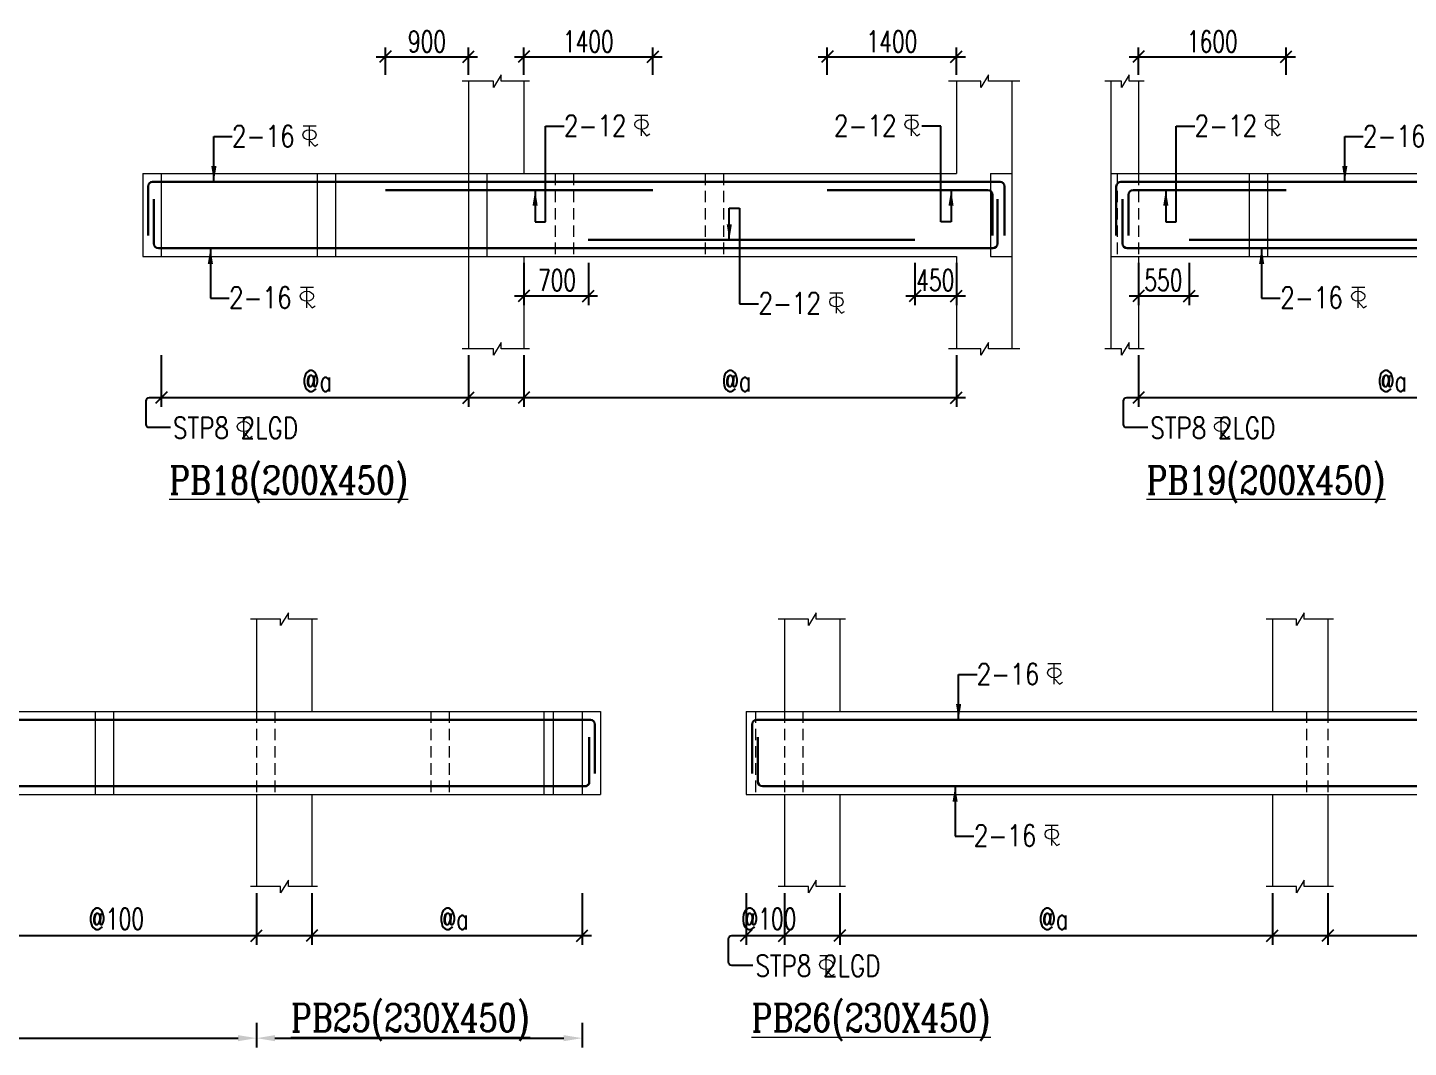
# Model space of a CAD drawing. Header units: millimetres. Extents: x 1277257 to 1543892, y 206696 to 309376.
# Drawn here: x 1515721 to 1530689, y 240651 to 251708 of the extents above; entities that cross this region are included whole.
import ezdxf

# ---------------------------------------------------------------- set-up
doc = ezdxf.new("R2010")
doc.units = ezdxf.units.MM
doc.header["$LTSCALE"] = 500
doc.header["$MEASUREMENT"] = 0
doc.header["$PDMODE"] = 34
doc.linetypes.add('HIDDEN', pattern=[0.375, 0.25, -0.125])
doc.layers.get('Defpoints').update_dxf_attribs({"lineweight": 0})
for name, color, linetype, lineweight in [('BEAM ELE', 2, 'Continuous', 15), ('DIM', 1, 'Continuous', 20), ('TAXT', 3, 'Continuous', 15), ('TEXT', 7, 'Continuous', 13), ('TEXT2', 3, 'Continuous', 15), ('TOWER AREA BEAM..', 3, 'Continuous', 20)]:
    doc.layers.add(name, color=color, linetype=linetype, lineweight=lineweight)
for name, color, linetype in [('D', 10, 'Continuous'), ('ST DIM.', 1, 'Continuous'), ('STEEL', 1, 'Continuous')]:
    doc.layers.add(name, color=color, linetype=linetype)
doc.styles.add('2MM', font='romans.shx', dxfattribs={"width": 0.7})
doc.styles.add('BHTESHT$0$HSCC2', font='romanc.shx')
doc.styles.add('haider', font='romans.shx')
doc.dimstyles.new('SHUIB MOD.', dxfattribs={"dimtxt": 230, "dimasz": 130, "dimexe": 100, "dimexo": 70, "dimgap": 50, "dimtad": 2, "dimdec": 0, "dimzin": 4, "dimdsep": 46, "dimtxsty": '2MM', "dimblk": 'OBLIQUE', "dimcen": 0.09, "dimdle": 100, "dimclrd": 1, "dimclre": 1, "dimclrt": 3, "dimadec": 0, "dimazin": 0, "dimtfac": 1, "dimtdec": 0, "dimtix": 1, "dimtmove": 2, "dimatfit": 3, "dimfxl": 100, "dimtolj": 1, "dimlwd": -1, "dimarcsym": 0})

# ---------------------------------------------------------------- blocks, each defined once
blk = doc.blocks.new('_Oblique')
at = {"color": 0, "linetype": 'ByBlock', "lineweight": -2}
blk.add_line((-0.5, -0.5), (0.5, 0.5), dxfattribs=at)
blk = doc.blocks.new('A$C76682FD6')
at = {"layer": 'TEXT', "color": 3, "ltscale": 0.2}
for p, q in [((143, 219, -1), (2, 219, -1)), ((72, 0, -1), (72, 219, -1)), ((72, 63, -1), (128, 0, -1)), ((128, 0, -1), (162, 21))]:
    blk.add_line(p, q, dxfattribs=at)
blk.add_ellipse((72, 124, -1), major_axis=(72.3, 0), ratio=0.753223, dxfattribs=at)
blk = doc.blocks.new('*D132')
at = {"layer": 'Defpoints', "color": 0, "ltscale": 100, "transparency": 16777216}
for p in [(1517170, 248226, 6), (1520500, 248226, 6), (1520500, 247696)]:
    blk.add_point(p, dxfattribs=at)
at = {"layer": 'ST DIM.', "color": 1, "lineweight": -2, "ltscale": 100, "transparency": 16777216}
for p, q in [((1517170, 248156), (1517170, 247596)), ((1520500, 248156), (1520500, 247596))]:
    blk.add_line(p, q, dxfattribs=at)
at = {"layer": 'ST DIM.', "color": 1, "ltscale": 100, "transparency": 16777216}
blk.add_line((1517070, 247696), (1520600, 247696), dxfattribs=at)
at = {"layer": 'ST DIM.', "color": 1, "ltscale": 100, "transparency": 16777216, "xscale": 125, "yscale": 125, "zscale": 125, "rotation": 180}
blk.add_blockref('_Oblique', (1517170, 247696), dxfattribs=at)
at = {"layer": 'ST DIM.', "color": 1, "ltscale": 100, "transparency": 16777216, "xscale": 125, "yscale": 125, "zscale": 125}
blk.add_blockref('_Oblique', (1520500, 247696), dxfattribs=at)
at = {"layer": 'ST DIM.', "color": 3, "ltscale": 100, "transparency": 16777216, "insert": (1518858, 247876), "char_height": 230, "attachment_point": 5, "style": '2MM'}
blk.add_mtext('\\A1;@a', dxfattribs=at)
blk = doc.blocks.new('*D133')
at = {"layer": 'Defpoints', "color": 0, "ltscale": 100, "transparency": 16777216}
for p in [(1521100, 248226, 6), (1525790, 248226, 6), (1525790, 247696)]:
    blk.add_point(p, dxfattribs=at)
at = {"layer": 'ST DIM.', "color": 1, "lineweight": -2, "ltscale": 100, "transparency": 16777216}
for p, q in [((1521100, 248156), (1521100, 247596)), ((1525790, 248156), (1525790, 247596))]:
    blk.add_line(p, q, dxfattribs=at)
at = {"layer": 'ST DIM.', "color": 1, "ltscale": 100, "transparency": 16777216}
blk.add_line((1521000, 247696), (1525890, 247696), dxfattribs=at)
at = {"layer": 'ST DIM.', "color": 1, "ltscale": 100, "transparency": 16777216, "xscale": 125, "yscale": 125, "zscale": 125, "rotation": 180}
blk.add_blockref('_Oblique', (1521100, 247696), dxfattribs=at)
at = {"layer": 'ST DIM.', "color": 1, "ltscale": 100, "transparency": 16777216, "xscale": 125, "yscale": 125, "zscale": 125}
blk.add_blockref('_Oblique', (1525790, 247696), dxfattribs=at)
at = {"layer": 'ST DIM.', "color": 3, "ltscale": 100, "transparency": 16777216, "insert": (1523405, 247876), "char_height": 230, "attachment_point": 5, "style": '2MM'}
blk.add_mtext('\\A1;@a', dxfattribs=at)
blk = doc.blocks.new('*D134')
at = {"layer": 'Defpoints', "color": 0, "ltscale": 100, "transparency": 16777216}
for p in [(1527764, 248226, 6), (1533394, 248226, 6), (1533394, 247696)]:
    blk.add_point(p, dxfattribs=at)
at = {"layer": 'ST DIM.', "color": 1, "lineweight": -2, "ltscale": 100, "transparency": 16777216}
for p, q in [((1527764, 248156), (1527764, 247596)), ((1533394, 248156), (1533394, 247596))]:
    blk.add_line(p, q, dxfattribs=at)
at = {"layer": 'ST DIM.', "color": 1, "ltscale": 100, "transparency": 16777216}
blk.add_line((1527664, 247696), (1533494, 247696), dxfattribs=at)
at = {"layer": 'ST DIM.', "color": 1, "ltscale": 100, "transparency": 16777216, "xscale": 125, "yscale": 125, "zscale": 125, "rotation": 180}
blk.add_blockref('_Oblique', (1527764, 247696), dxfattribs=at)
at = {"layer": 'ST DIM.', "color": 1, "ltscale": 100, "transparency": 16777216, "xscale": 125, "yscale": 125, "zscale": 125}
blk.add_blockref('_Oblique', (1533394, 247696), dxfattribs=at)
at = {"layer": 'ST DIM.', "color": 3, "ltscale": 100, "transparency": 16777216, "insert": (1530513, 247876), "char_height": 230, "attachment_point": 5, "style": '2MM'}
blk.add_mtext('\\A1;@a', dxfattribs=at)
blk = doc.blocks.new('*D145')
at = {"layer": 'Defpoints', "color": 0, "ltscale": 100, "transparency": 16777216}
for p in [(1515328, 242394, 6), (1518203, 242394, 6), (1518203, 241863)]:
    blk.add_point(p, dxfattribs=at)
at = {"layer": 'ST DIM.', "color": 1, "lineweight": -2, "ltscale": 100, "transparency": 16777216}
for p, q in [((1515328, 242324), (1515328, 241763)), ((1518203, 242324), (1518203, 241763))]:
    blk.add_line(p, q, dxfattribs=at)
at = {"layer": 'ST DIM.', "color": 1, "ltscale": 100, "transparency": 16777216}
blk.add_line((1515228, 241863), (1518303, 241863), dxfattribs=at)
at = {"layer": 'ST DIM.', "color": 1, "ltscale": 100, "transparency": 16777216, "xscale": 125, "yscale": 125, "zscale": 125, "rotation": 180}
blk.add_blockref('_Oblique', (1515328, 241863), dxfattribs=at)
at = {"layer": 'ST DIM.', "color": 1, "ltscale": 100, "transparency": 16777216, "xscale": 125, "yscale": 125, "zscale": 125}
blk.add_blockref('_Oblique', (1518203, 241863), dxfattribs=at)
at = {"layer": 'ST DIM.', "color": 3, "ltscale": 100, "transparency": 16777216, "insert": (1516683, 242044), "char_height": 230, "attachment_point": 5, "style": '2MM'}
blk.add_mtext('\\A1;@100', dxfattribs=at)
blk = doc.blocks.new('*D146')
at = {"layer": 'Defpoints', "color": 0, "ltscale": 100, "transparency": 16777216}
for p in [(1518803, 242394, 6), (1521733, 242394, 6), (1521733, 241863)]:
    blk.add_point(p, dxfattribs=at)
at = {"layer": 'ST DIM.', "color": 1, "lineweight": -2, "ltscale": 100, "transparency": 16777216}
for p, q in [((1518803, 242324), (1518803, 241763)), ((1521733, 242324), (1521733, 241763))]:
    blk.add_line(p, q, dxfattribs=at)
at = {"layer": 'ST DIM.', "color": 1, "ltscale": 100, "transparency": 16777216}
blk.add_line((1518703, 241863), (1521833, 241863), dxfattribs=at)
at = {"layer": 'ST DIM.', "color": 1, "ltscale": 100, "transparency": 16777216, "xscale": 125, "yscale": 125, "zscale": 125, "rotation": 180}
blk.add_blockref('_Oblique', (1518803, 241863), dxfattribs=at)
at = {"layer": 'ST DIM.', "color": 1, "ltscale": 100, "transparency": 16777216, "xscale": 125, "yscale": 125, "zscale": 125}
blk.add_blockref('_Oblique', (1521733, 241863), dxfattribs=at)
at = {"layer": 'ST DIM.', "color": 3, "ltscale": 100, "transparency": 16777216, "insert": (1520341, 242044), "char_height": 230, "attachment_point": 5, "style": '2MM'}
blk.add_mtext('\\A1;@a', dxfattribs=at)
blk = doc.blocks.new('*D147')
at = {"layer": 'Defpoints', "color": 0, "ltscale": 100, "transparency": 16777216}
for p in [(1518203, 240986, 6), (1521733, 240986, 6), (1521733, 240751)]:
    blk.add_point(p, dxfattribs=at)
at = {"layer": 'ST DIM.', "color": 1, "lineweight": -2, "ltscale": 100, "transparency": 16777216}
for p, q in [((1518203, 240916), (1518203, 240651)), ((1521733, 240916), (1521733, 240651))]:
    blk.add_line(p, q, dxfattribs=at)
at = {"layer": 'ST DIM.', "color": 1, "ltscale": 100, "transparency": 16777216}
blk.add_line((1518403, 240751), (1521533, 240751), dxfattribs=at)
for points in [[(1518403, 240784), (1518403, 240718), (1518203, 240751)], [(1521533, 240784), (1521533, 240718), (1521733, 240751)]]:
    blk.add_solid(points, dxfattribs=at)
blk = doc.blocks.new('*D148')
at = {"layer": 'Defpoints', "color": 0, "ltscale": 100, "transparency": 16777216}
for p in [(1510778, 240986, 6), (1518203, 240986, 6), (1518203, 240751)]:
    blk.add_point(p, dxfattribs=at)
at = {"layer": 'ST DIM.', "color": 1, "lineweight": -2, "ltscale": 100, "transparency": 16777216}
for p, q in [((1510778, 240916), (1510778, 240651)), ((1518203, 240916), (1518203, 240651))]:
    blk.add_line(p, q, dxfattribs=at)
at = {"layer": 'ST DIM.', "color": 1, "ltscale": 100, "transparency": 16777216}
blk.add_line((1510978, 240751), (1518003, 240751), dxfattribs=at)
for points in [[(1510978, 240784), (1510978, 240718), (1510778, 240751)], [(1518003, 240784), (1518003, 240718), (1518203, 240751)]]:
    blk.add_solid(points, dxfattribs=at)
blk = doc.blocks.new('*D149')
at = {"layer": 'Defpoints', "color": 0, "ltscale": 100, "transparency": 16777216}
for p in [(1523510, 242394, 6), (1523925, 242394, 6), (1523925, 241863)]:
    blk.add_point(p, dxfattribs=at)
at = {"layer": 'ST DIM.', "color": 1, "lineweight": -2, "ltscale": 100, "transparency": 16777216}
for p, q in [((1523510, 242324), (1523510, 241763)), ((1523925, 242324), (1523925, 241763))]:
    blk.add_line(p, q, dxfattribs=at)
at = {"layer": 'ST DIM.', "color": 1, "ltscale": 100, "transparency": 16777216}
blk.add_line((1523410, 241863), (1524025, 241863), dxfattribs=at)
at = {"layer": 'ST DIM.', "color": 1, "ltscale": 100, "transparency": 16777216, "xscale": 125, "yscale": 125, "zscale": 125, "rotation": 180}
blk.add_blockref('_Oblique', (1523510, 241863), dxfattribs=at)
at = {"layer": 'ST DIM.', "color": 1, "ltscale": 100, "transparency": 16777216, "xscale": 125, "yscale": 125, "zscale": 125}
blk.add_blockref('_Oblique', (1523925, 241863), dxfattribs=at)
at = {"layer": 'ST DIM.', "color": 3, "ltscale": 100, "transparency": 16777216, "insert": (1523756, 242044), "char_height": 230, "attachment_point": 5, "style": '2MM'}
blk.add_mtext('\\A1;@100', dxfattribs=at)
blk = doc.blocks.new('*D150')
at = {"layer": 'Defpoints', "color": 0, "ltscale": 100, "transparency": 16777216}
for p in [(1524525, 242394, 6), (1529215, 242394, 6), (1529215, 241863)]:
    blk.add_point(p, dxfattribs=at)
at = {"layer": 'ST DIM.', "color": 1, "lineweight": -2, "ltscale": 100, "transparency": 16777216}
for p, q in [((1524525, 242324), (1524525, 241763)), ((1529215, 242324), (1529215, 241763))]:
    blk.add_line(p, q, dxfattribs=at)
at = {"layer": 'ST DIM.', "color": 1, "ltscale": 100, "transparency": 16777216}
blk.add_line((1524425, 241863), (1529315, 241863), dxfattribs=at)
at = {"layer": 'ST DIM.', "color": 1, "ltscale": 100, "transparency": 16777216, "xscale": 125, "yscale": 125, "zscale": 125, "rotation": 180}
blk.add_blockref('_Oblique', (1524525, 241863), dxfattribs=at)
at = {"layer": 'ST DIM.', "color": 1, "ltscale": 100, "transparency": 16777216, "xscale": 125, "yscale": 125, "zscale": 125}
blk.add_blockref('_Oblique', (1529215, 241863), dxfattribs=at)
at = {"layer": 'ST DIM.', "color": 3, "ltscale": 100, "transparency": 16777216, "insert": (1526841, 242044), "char_height": 230, "attachment_point": 5, "style": '2MM'}
blk.add_mtext('\\A1;@a', dxfattribs=at)
blk = doc.blocks.new('*D151')
at = {"layer": 'Defpoints', "color": 0, "ltscale": 100, "transparency": 16777216}
for p in [(1529815, 242394, 6), (1536115, 242394, 6), (1536115, 241863)]:
    blk.add_point(p, dxfattribs=at)
at = {"layer": 'ST DIM.', "color": 1, "lineweight": -2, "ltscale": 100, "transparency": 16777216}
for p, q in [((1529815, 242324), (1529815, 241763)), ((1536115, 242324), (1536115, 241763))]:
    blk.add_line(p, q, dxfattribs=at)
at = {"layer": 'ST DIM.', "color": 1, "ltscale": 100, "transparency": 16777216}
blk.add_line((1529715, 241863), (1536215, 241863), dxfattribs=at)
at = {"layer": 'ST DIM.', "color": 1, "ltscale": 100, "transparency": 16777216, "xscale": 125, "yscale": 125, "zscale": 125, "rotation": 180}
blk.add_blockref('_Oblique', (1529815, 241863), dxfattribs=at)
at = {"layer": 'ST DIM.', "color": 1, "ltscale": 100, "transparency": 16777216, "xscale": 125, "yscale": 125, "zscale": 125}
blk.add_blockref('_Oblique', (1536115, 241863), dxfattribs=at)
at = {"layer": 'ST DIM.', "color": 3, "ltscale": 100, "transparency": 16777216, "insert": (1532903, 242044), "char_height": 230, "attachment_point": 5, "style": '2MM'}
blk.add_mtext('\\A1;@a', dxfattribs=at)
blk = doc.blocks.new('*D228')
at = {"layer": 'Defpoints', "color": 0, "ltscale": 100, "transparency": 16777216}
for p in [(1521100, 249226), (1521800, 249226), (1521100, 248797)]:
    blk.add_point(p, dxfattribs=at)
at = {"layer": 'ST DIM.', "color": 1, "lineweight": -2, "ltscale": 100, "transparency": 16777216}
for p, q in [((1521100, 249156), (1521100, 248697)), ((1521800, 249156), (1521800, 248697))]:
    blk.add_line(p, q, dxfattribs=at)
at = {"layer": 'ST DIM.', "color": 1, "ltscale": 100, "transparency": 16777216}
blk.add_line((1521900, 248797), (1521000, 248797), dxfattribs=at)
at = {"layer": 'ST DIM.', "color": 1, "ltscale": 100, "transparency": 16777216, "xscale": 125, "yscale": 125, "zscale": 125, "rotation": 180}
blk.add_blockref('_Oblique', (1521100, 248797), dxfattribs=at)
at = {"layer": 'ST DIM.', "color": 1, "ltscale": 100, "transparency": 16777216, "xscale": 125, "yscale": 125, "zscale": 125}
blk.add_blockref('_Oblique', (1521800, 248797), dxfattribs=at)
at = {"layer": 'ST DIM.', "color": 3, "ltscale": 100, "transparency": 16777216, "insert": (1521460, 248969), "char_height": 230, "attachment_point": 5, "style": '2MM'}
blk.add_mtext('\\A1;700', dxfattribs=at)
blk = doc.blocks.new('*D229')
at = {"layer": 'Defpoints', "color": 0, "ltscale": 100, "transparency": 16777216}
for p in [(1525340, 249226), (1525790, 249226), (1525340, 248797)]:
    blk.add_point(p, dxfattribs=at)
at = {"layer": 'ST DIM.', "color": 1, "lineweight": -2, "ltscale": 100, "transparency": 16777216}
for p, q in [((1525340, 249156), (1525340, 248697)), ((1525790, 249156), (1525790, 248697))]:
    blk.add_line(p, q, dxfattribs=at)
at = {"layer": 'ST DIM.', "color": 1, "ltscale": 100, "transparency": 16777216}
blk.add_line((1525890, 248797), (1525240, 248797), dxfattribs=at)
at = {"layer": 'ST DIM.', "color": 1, "ltscale": 100, "transparency": 16777216, "xscale": 125, "yscale": 125, "zscale": 125, "rotation": 180}
blk.add_blockref('_Oblique', (1525340, 248797), dxfattribs=at)
at = {"layer": 'ST DIM.', "color": 1, "ltscale": 100, "transparency": 16777216, "xscale": 125, "yscale": 125, "zscale": 125}
blk.add_blockref('_Oblique', (1525790, 248797), dxfattribs=at)
at = {"layer": 'ST DIM.', "color": 3, "ltscale": 100, "transparency": 16777216, "insert": (1525561, 248969), "char_height": 230, "attachment_point": 5, "style": '2MM'}
blk.add_mtext('\\A1;450', dxfattribs=at)
blk = doc.blocks.new('*D230')
at = {"layer": 'Defpoints', "color": 0, "ltscale": 100, "transparency": 16777216}
for p in [(1527764, 249226), (1528314, 249226), (1527764, 248797)]:
    blk.add_point(p, dxfattribs=at)
at = {"layer": 'ST DIM.', "color": 1, "lineweight": -2, "ltscale": 100, "transparency": 16777216}
for p, q in [((1527764, 249156), (1527764, 248697)), ((1528314, 249156), (1528314, 248697))]:
    blk.add_line(p, q, dxfattribs=at)
at = {"layer": 'ST DIM.', "color": 1, "ltscale": 100, "transparency": 16777216}
blk.add_line((1528414, 248797), (1527664, 248797), dxfattribs=at)
at = {"layer": 'ST DIM.', "color": 1, "ltscale": 100, "transparency": 16777216, "xscale": 125, "yscale": 125, "zscale": 125, "rotation": 180}
blk.add_blockref('_Oblique', (1527764, 248797), dxfattribs=at)
at = {"layer": 'ST DIM.', "color": 1, "ltscale": 100, "transparency": 16777216, "xscale": 125, "yscale": 125, "zscale": 125}
blk.add_blockref('_Oblique', (1528314, 248797), dxfattribs=at)
at = {"layer": 'ST DIM.', "color": 3, "ltscale": 100, "transparency": 16777216, "insert": (1528034, 248969), "char_height": 230, "attachment_point": 5, "style": '2MM'}
blk.add_mtext('\\A1;550', dxfattribs=at)
blk = doc.blocks.new('*D269')
at = {"layer": 'Defpoints', "color": 0, "ltscale": 100, "transparency": 16777216}
for p in [(1520500, 251392), (1519600, 251126), (1520500, 251126)]:
    blk.add_point(p, dxfattribs=at)
at = {"layer": 'ST DIM.', "color": 1, "lineweight": -2, "ltscale": 100, "transparency": 16777216}
for p, q in [((1519600, 251196), (1519600, 251492)), ((1520500, 251196), (1520500, 251492))]:
    blk.add_line(p, q, dxfattribs=at)
at = {"layer": 'ST DIM.', "color": 1, "ltscale": 100, "transparency": 16777216}
blk.add_line((1519500, 251392), (1520600, 251392), dxfattribs=at)
at = {"layer": 'ST DIM.', "color": 1, "ltscale": 100, "transparency": 16777216, "xscale": 125, "yscale": 125, "zscale": 125, "rotation": 180}
blk.add_blockref('_Oblique', (1519600, 251392), dxfattribs=at)
at = {"layer": 'ST DIM.', "color": 1, "ltscale": 100, "transparency": 16777216, "xscale": 125, "yscale": 125, "zscale": 125}
blk.add_blockref('_Oblique', (1520500, 251392), dxfattribs=at)
at = {"layer": 'ST DIM.', "color": 3, "ltscale": 100, "transparency": 16777216, "insert": (1520050, 251557), "char_height": 230, "attachment_point": 5, "style": '2MM'}
blk.add_mtext('\\A1;900', dxfattribs=at)
blk = doc.blocks.new('*D270')
at = {"layer": 'Defpoints', "color": 0, "ltscale": 100, "transparency": 16777216}
for p in [(1522500, 251392), (1521100, 251126), (1522500, 251126)]:
    blk.add_point(p, dxfattribs=at)
at = {"layer": 'ST DIM.', "color": 1, "lineweight": -2, "ltscale": 100, "transparency": 16777216}
for p, q in [((1521100, 251196), (1521100, 251492)), ((1522500, 251196), (1522500, 251492))]:
    blk.add_line(p, q, dxfattribs=at)
at = {"layer": 'ST DIM.', "color": 1, "ltscale": 100, "transparency": 16777216}
blk.add_line((1521000, 251392), (1522600, 251392), dxfattribs=at)
at = {"layer": 'ST DIM.', "color": 1, "ltscale": 100, "transparency": 16777216, "xscale": 125, "yscale": 125, "zscale": 125, "rotation": 180}
blk.add_blockref('_Oblique', (1521100, 251392), dxfattribs=at)
at = {"layer": 'ST DIM.', "color": 1, "ltscale": 100, "transparency": 16777216, "xscale": 125, "yscale": 125, "zscale": 125}
blk.add_blockref('_Oblique', (1522500, 251392), dxfattribs=at)
at = {"layer": 'ST DIM.', "color": 3, "ltscale": 100, "transparency": 16777216, "insert": (1521800, 251557), "char_height": 230, "attachment_point": 5, "style": '2MM'}
blk.add_mtext('\\A1;1400', dxfattribs=at)
blk = doc.blocks.new('*D271')
at = {"layer": 'Defpoints', "color": 0, "ltscale": 100, "transparency": 16777216}
for p in [(1525790, 251392), (1524390, 251126), (1525790, 251126)]:
    blk.add_point(p, dxfattribs=at)
at = {"layer": 'ST DIM.', "color": 1, "lineweight": -2, "ltscale": 100, "transparency": 16777216}
for p, q in [((1524390, 251196), (1524390, 251492)), ((1525790, 251196), (1525790, 251492))]:
    blk.add_line(p, q, dxfattribs=at)
at = {"layer": 'ST DIM.', "color": 1, "ltscale": 100, "transparency": 16777216}
blk.add_line((1524290, 251392), (1525890, 251392), dxfattribs=at)
at = {"layer": 'ST DIM.', "color": 1, "ltscale": 100, "transparency": 16777216, "xscale": 125, "yscale": 125, "zscale": 125, "rotation": 180}
blk.add_blockref('_Oblique', (1524390, 251392), dxfattribs=at)
at = {"layer": 'ST DIM.', "color": 1, "ltscale": 100, "transparency": 16777216, "xscale": 125, "yscale": 125, "zscale": 125}
blk.add_blockref('_Oblique', (1525790, 251392), dxfattribs=at)
at = {"layer": 'ST DIM.', "color": 3, "ltscale": 100, "transparency": 16777216, "insert": (1525090, 251557), "char_height": 230, "attachment_point": 5, "style": '2MM'}
blk.add_mtext('\\A1;1400', dxfattribs=at)
blk = doc.blocks.new('*D273')
at = {"layer": 'Defpoints', "color": 0, "ltscale": 100, "transparency": 16777216}
for p in [(1529364, 251392), (1527764, 251126), (1529364, 251126)]:
    blk.add_point(p, dxfattribs=at)
at = {"layer": 'ST DIM.', "color": 1, "lineweight": -2, "ltscale": 100, "transparency": 16777216}
for p, q in [((1527764, 251196), (1527764, 251492)), ((1529364, 251196), (1529364, 251492))]:
    blk.add_line(p, q, dxfattribs=at)
at = {"layer": 'ST DIM.', "color": 1, "ltscale": 100, "transparency": 16777216}
blk.add_line((1527664, 251392), (1529464, 251392), dxfattribs=at)
at = {"layer": 'ST DIM.', "color": 1, "ltscale": 100, "transparency": 16777216, "xscale": 125, "yscale": 125, "zscale": 125, "rotation": 180}
blk.add_blockref('_Oblique', (1527764, 251392), dxfattribs=at)
at = {"layer": 'ST DIM.', "color": 1, "ltscale": 100, "transparency": 16777216, "xscale": 125, "yscale": 125, "zscale": 125}
blk.add_blockref('_Oblique', (1529364, 251392), dxfattribs=at)
at = {"layer": 'ST DIM.', "color": 3, "ltscale": 100, "transparency": 16777216, "insert": (1528564, 251557), "char_height": 230, "attachment_point": 5, "style": '2MM'}
blk.add_mtext('\\A1;1600', dxfattribs=at)

msp = doc.modelspace()

# ---------------------------------------------------------------- linework, layer by layer
at = {"layer": 'BEAM ELE', "color": 3}
for points in [[(1521162.2, 251126.3), (1520855.9, 251126.3), (1520855.9, 251194.9), (1520771.4, 251058.2), (1520771.4, 251126.3), (1520433.4, 251126.3)], [(1526476, 251126.3), (1526137.6, 251126.3), (1526137.6, 251194.9), (1526053, 251058.2), (1526053, 251126.3), (1525704.3, 251126.3)], [(1527826.6, 251126.3), (1527662.9, 251126.3), (1527662.9, 251194.9), (1527578.3, 251058.2), (1527578.3, 251126.3), (1527397.9, 251126.3)], [(1521162.2, 248226.3), (1520855.9, 248226.3), (1520855.9, 248294.9), (1520771.4, 248158.2), (1520771.4, 248226.3), (1520433.4, 248226.3)], [(1526476, 248226.3), (1526137.6, 248226.3), (1526137.6, 248294.9), (1526053, 248158.2), (1526053, 248226.3), (1525704.3, 248226.3)], [(1527826.6, 248226.3), (1527662.9, 248226.3), (1527662.9, 248294.9), (1527578.3, 248158.2), (1527578.3, 248226.3), (1527397.9, 248226.3)], [(1518865.3, 245293.7), (1518548.2, 245293.7), (1518548.2, 245362.3), (1518463.7, 245225.7), (1518463.7, 245293.7), (1518136.6, 245293.7)], [(1524587.9, 245293.7), (1524270.8, 245293.7), (1524270.8, 245362.3), (1524186.2, 245225.7), (1524186.2, 245293.7), (1523859.1, 245293.7)], [(1529877.9, 245293.7), (1529560.8, 245293.7), (1529560.8, 245362.3), (1529476.2, 245225.7), (1529476.2, 245293.7), (1529149.1, 245293.7)], [(1518865.3, 242393.7), (1518548.2, 242393.7), (1518548.2, 242462.3), (1518463.7, 242325.7), (1518463.7, 242393.7), (1518136.6, 242393.7)], [(1524587.9, 242393.7), (1524270.8, 242393.7), (1524270.8, 242462.3), (1524186.2, 242325.7), (1524186.2, 242393.7), (1523859.1, 242393.7)], [(1529877.9, 242393.7), (1529560.8, 242393.7), (1529560.8, 242462.3), (1529476.2, 242325.7), (1529476.2, 242393.7), (1529149.1, 242393.7)]]:
    msp.add_lwpolyline(points, dxfattribs=at)
at = {"layer": 'ST DIM.'}
for points, elevation in [([(1517270.8, 247370.6), (1517042.4, 247370.6, -0.4142136), (1517006.6, 247406.4), (1517006.6, 247659.9, -0.4142136), (1517042.4, 247695.7), (1523638.9, 247695.7)], -2.7), ([(1527865.2, 247370.6), (1527636.9, 247370.6, -0.4142136), (1527601.1, 247406.4), (1527601.1, 247659.9, -0.4142136), (1527636.9, 247695.7), (1527763.9, 247695.7)], -2.7), ([(1510878.1, 241538), (1510649.7, 241538, -0.4142136), (1510613.9, 241573.8), (1510613.9, 241827.4, -0.4142136), (1510649.7, 241863.1), (1519468.9, 241863.1)], -6.3), ([(1523584.4, 241538), (1523356, 241538, -0.4142136), (1523320.2, 241573.8), (1523320.2, 241827.4, -0.4142136), (1523356, 241863.1), (1542115.6, 241863.1)], -2.7)]:
    msp.add_lwpolyline(points, format="xyb", dxfattribs=dict(at, elevation=elevation))
at = {"layer": 'STEEL', "color": 4, "lineweight": 30, "ltscale": 10}
for p, q in [((1517026.5, 249452.5, -186.5), (1517026.5, 249986.3, -186.5)), ((1517076.5, 250036.3, -140.7), (1526262.9, 250036.3, -2346141.3)), ((1526312.7, 249452.5, -186.5), (1526312.7, 249986.3, -186.5)), ((1527523.4, 249452.5, -186.5), (1527523.4, 249986.3, -186.5)), ((1527573.4, 250036.3, -140.7), (1533587, 250036.3, -2346141.3)), ((1517089, 249366.3, -599978), (1517089, 249847.3, -599978)), ((1519599.5, 249946.3, 333285.2), (1522499.5, 249946.3, -29549)), ((1524389.5, 249946.3, -266016.9), (1526131.6, 249946.3, -483978.6)), ((1526181.6, 249452.5, -186.5), (1526181.6, 249896.3, -186.5)), ((1526234.6, 249366.3, -599978), (1526234.6, 249847.3, -599978)), ((1527591.5, 249366.3, -599978), (1527591.5, 249847.3, -599978)), ((1527654.3, 249452.5, -186.5), (1527654.3, 249896.3, -186.5)), ((1529363.9, 249946.3, -245168.5), (1527704.3, 249946.3, -483978.6)), ((1521799.5, 249406.3, -2068947.1), (1525339.5, 249406.3, -2285945.5)), ((1528313.9, 249406.3, -2068947.1), (1532843.9, 249406.3, -2285945.5)), ((1517139, 249316.3, -599942.4), (1526184.6, 249316.3, -2883032.6)), ((1527641.5, 249316.3, -599942.4), (1533508.7, 249316.3, -2883032.6)), ((1510689.7, 244203.7, -140.7), (1521822, 244203.7, -2346141.3)), ((1521871.8, 243620, -186.5), (1521871.8, 244153.7, -186.5)), ((1523574.6, 243620, -186.5), (1523574.6, 244153.7, -186.5)), ((1523624.6, 244203.7, -140.7), (1542325.5, 244203.7, -2346141.3)), ((1521810.4, 243533.7, -599978), (1521810.4, 244014.7, -599978)), ((1523637.1, 243533.7, -599978), (1523637.1, 244014.7, -599978)), ((1510750.8, 243483.7, -599942.4), (1521766, 243483.7, -2883032.6)), ((1523687.1, 243483.7, -599942.4), (1542263, 243483.7, -2816650.1))]:
    msp.add_line(p, q, dxfattribs=at)
for centre, radius, start, end in [((1517076.5, 249986.3, -186.5), 50, 90, 180), ((1526262.7, 249986.3, -186.5), 50, 0, 90), ((1527573.4, 249986.3, -186.5), 50, 90, 180), ((1526131.6, 249896.3, -186.5), 50, 0, 90), ((1527704.3, 249896.3, -186.5), 50, 90, 180), ((1517139, 249366.3, -599978), 50, 180, 270), ((1526184.6, 249366.3, -599978), 50, 270, 0), ((1527641.5, 249366.3, -599978), 50, 180, 270), ((1521821.8, 244153.7, -186.5), 50, 0, 90), ((1523624.6, 244153.7, -186.5), 50, 90, 180), ((1521765.1, 243529.2, -599978), 45.5, 271.0776, 5.66042), ((1523687.1, 243533.7, -599978), 50, 180, 270)]:
    msp.add_arc(centre, radius, start, end, dxfattribs=at)
at = {"layer": 'TOWER AREA BEAM..'}
for p, q in [((1520499.5, 251126.3), (1520499.5, 250126.3)), ((1521099.5, 251126.3), (1521099.5, 250126.3)), ((1525789.5, 251126.3), (1525789.5, 250126.3)), ((1526389.5, 251126.3), (1526389.5, 248226.3)), ((1527463.9, 251126.3), (1527463.9, 248226.3)), ((1527763.9, 251126.3), (1527763.9, 250126.3)), ((1516969.5, 250126.3), (1517169.5, 250126.3)), ((1516969.5, 250126.3), (1516969.5, 249226.3)), ((1517169.5, 250126.3), (1517169.5, 249226.3)), ((1517169.5, 250126.3), (1525789.5, 250126.3)), ((1518859.5, 250126.3), (1518859.5, 249226.3)), ((1519059.5, 250126.3), (1519059.5, 249226.3)), ((1520499.5, 250126.3, 2546853.3), (1520499.5, 249226.3, 2546853.3)), ((1520699.5, 250126.3, 2546853.3), (1520699.5, 249226.3, 2546853.3)), ((1526159.5, 250126.3), (1526159.5, 249226.3)), ((1526159.5, 250126.3), (1526389.5, 250126.3)), ((1527463.9, 250126.3), (1533693.9, 250126.3)), ((1528963.9, 250126.3), (1528963.9, 249226.3)), ((1529163.9, 250126.3), (1529163.9, 249226.3)), ((1516969.5, 249226.3), (1517169.5, 249226.3)), ((1517169.5, 249226.3), (1525789.5, 249226.3)), ((1520499.5, 249226.3), (1520499.5, 248226.3)), ((1521099.5, 249226.3), (1521099.5, 248226.3)), ((1525789.5, 249226.3), (1525789.5, 248226.3)), ((1526159.5, 249226.3), (1526389.5, 249226.3)), ((1527463.9, 249226.3), (1533693.9, 249226.3)), ((1527763.9, 249226.3), (1527763.9, 248226.3)), ((1518202.7, 245293.7), (1518202.7, 244293.7)), ((1518802.7, 245293.7), (1518802.7, 244293.7)), ((1523925.2, 245293.7), (1523925.2, 244293.7)), ((1524525.2, 245293.7), (1524525.2, 244293.7)), ((1529215.2, 245293.7), (1529215.2, 244293.7)), ((1529815.2, 245293.7), (1529815.2, 244293.7)), ((1510577.7, 244293.7), (1521932.7, 244293.7)), ((1516452.7, 244293.7), (1516452.7, 243393.7)), ((1516652.7, 244293.7), (1516652.7, 243393.7)), ((1521317.7, 244293.7), (1521317.7, 243393.7)), ((1521417.7, 244293.7), (1521417.7, 243393.7)), ((1521732.7, 244293.7, 2461691.2), (1521732.7, 243393.7, 2461691.2)), ((1521932.7, 244293.7, 2461691.2), (1521932.7, 243393.7, 2461691.2)), ((1523510.2, 244293.7), (1523510.2, 243393.7)), ((1523510.2, 244293.7), (1542420.2, 244293.7)), ((1510577.7, 243393.7), (1521932.7, 243393.7)), ((1518202.7, 243393.7), (1518202.7, 242393.7)), ((1518802.7, 243393.7), (1518802.7, 242393.7)), ((1523510.2, 243393.7), (1542420.2, 243393.7)), ((1523925.2, 243393.7), (1523925.2, 242393.7)), ((1524525.2, 243393.7), (1524525.2, 242393.7)), ((1529215.2, 243393.7), (1529215.2, 242393.7)), ((1529815.2, 243393.7), (1529815.2, 242393.7))]:
    msp.add_line(p, q, dxfattribs=at)
at = {"layer": 'TOWER AREA BEAM..', "linetype": 'HIDDEN'}
for p, q in [((1521439.5, 250126.3), (1521439.5, 249226.3)), ((1521639.5, 250126.3), (1521639.5, 249226.3)), ((1523064.5, 250126.3), (1523064.5, 249226.3)), ((1523264.5, 250126.3), (1523264.5, 249226.3)), ((1527533.9, 250126.3), (1527533.9, 249226.3)), ((1527764.8, 250126.3), (1527764.8, 249226.3)), ((1518202.7, 244293.7), (1518202.7, 243393.7)), ((1518402.7, 244293.7), (1518402.7, 243393.7)), ((1520092.7, 244293.7), (1520092.7, 243393.7)), ((1520292.7, 244293.7), (1520292.7, 243393.7)), ((1523610.2, 244293.7), (1523610.2, 243393.7)), ((1523925.2, 244293.7), (1523925.2, 243393.7)), ((1524125.2, 244293.7), (1524125.2, 243393.7)), ((1529585.2, 244293.7), (1529585.2, 243393.7)), ((1529815.2, 244293.7), (1529815.2, 243393.7))]:
    msp.add_line(p, q, dxfattribs=at)

# ---------------------------------------------------------------- block references
at = {"layer": 'DIM', "lineweight": 0}
for p in [(1522303.4, 250535, 4415954.8), (1525231.2, 250535, 4415954.8), (1529140.3, 250535, 4415954.8), (1518705.2, 250421.8, -22512), (1518677.4, 248670.9, -599957.5), (1524416.3, 248610.5, 2227283.3), (1530073.4, 248670.9, -599957.5), (1517993.3, 247257.9, -2.2), (1528587.7, 247257.9, -2.2), (1526778.4, 244589.2, -22512), (1526750.6, 242838.4, -599957.5), (1524306.8, 241425.3, -2.2)]:
    msp.add_blockref('A$C76682FD6', p, dxfattribs=at)

# ---------------------------------------------------------------- texts
at = {"layer": 'TAXT', "style": 'BHTESHT$0$HSCC2', "width": 0.8}
for s, p in [('%%UPB18(200X450)', (1517255.7, 246654.4, 1175946.7)), ('%%UPB19(200X450)', (1527850.1, 246654.4, 1175946.7)), ('%%UPB25(230X450)', (1518575.6, 240821.8, 1175943.1)), ('%%UPB26(230X450)', (1523569.3, 240821.8, 1175946.7))]:
    msp.add_text(s, height=300, dxfattribs=at).set_placement(p)
at = {"layer": 'TEXT2', "color": 3, "style": 'haider', "width": 0.8}
for s, p in [('2-12', (1521535.4, 250529.8, 4415954)), ('2-12', (1524463.1, 250529.8, 4415954)), ('2-12', (1528372.3, 250529.8, 4415954)), ('2-16', (1517937.2, 250416.6, -22512.8)), ('2-16', (1530196.9, 250416.6, -22512.8)), ('2-16', (1517905.1, 248665.7, 1197983.4)), ('2-12', (1523644, 248605.3, 4025224.2)), ('2-16', (1529301.1, 248665.7, 1197983.4)), ('STP8 2LGD', (1517296.6, 247252.7, -3)), ('STP8 2LGD', (1527891, 247252.7, -3)), ('2-16', (1526010.4, 244584, -22512.8)), ('2-16', (1525978.3, 242833.2, 1197983.4)), ('STP8 2LGD', (1523610.2, 241420.1, -3))]:
    msp.add_text(s, height=230, dxfattribs=at).set_placement(p)

# ---------------------------------------------------------------- dimensions: what is measured, and where the dimension line sits
at = {"layer": 'ST DIM.', "ltscale": 100}
for base, p1, p2, picture, middle in [((1520499.5, 251392.1, 2546853.3), (1519599.5, 251126.3, 2546853.3), (1520499.5, 251126.3, 2546853.3), '*D269', (1520049.5, 251557.1, 2546853.3)), ((1522499.5, 251392.1), (1521099.5, 251126.3), (1522499.5, 251126.3), '*D270', (1521799.5, 251557.1)), ((1525789.5, 251392.1), (1524389.5, 251126.3), (1525789.5, 251126.3), '*D271', (1525089.5, 251557.1)), ((1529363.9, 251392.1), (1527763.9, 251126.3), (1529363.9, 251126.3), '*D273', (1528563.9, 251557.1))]:
    dim = msp.add_linear_dim(base=base, p1=p1, p2=p2, dimstyle='SHUIB MOD.', override={"dimasz": 125}, dxfattribs=at)
    dim.commit()
    dim.dimension.update_dxf_attribs({"geometry": picture, "text_midpoint": middle})
for base, p1, p2, picture, middle in [((1521099.5, 248797.1), (1521799.5, 249226.3), (1521099.5, 249226.3), '*D228', (1521459.7, 248969.1)), ((1525339.5, 248797.1), (1525789.5, 249226.3), (1525339.5, 249226.3), '*D229', (1525561.4, 248969.1)), ((1527763.9, 248797.1), (1528313.9, 249226.3), (1527763.9, 249226.3), '*D230', (1528033.7, 248969.1))]:
    dim = msp.add_linear_dim(base=base, p1=p1, p2=p2, dimstyle='SHUIB MOD.', override={"dimasz": 125}, dxfattribs=at)
    dim.commit()
    dim.dimension.update_dxf_attribs({"geometry": picture, "text_midpoint": middle, "dimtype": 160})
for base, p1, p2, text, override, picture, middle in [((1520499.5, 247695.7, -6.3), (1517169.5, 248226.3), (1520499.5, 248226.3), '@a', {"dimasz": 125}, '*D132', (1518857.8, 247876.2, -6.3)), ((1525789.5, 247695.7, -6.3), (1521099.5, 248226.3), (1525789.5, 248226.3), '@a', {"dimasz": 125}, '*D133', (1523404.5, 247876.2, -6.3)), ((1533393.9, 247695.7, -6.3), (1527763.9, 248226.3), (1533393.9, 248226.3), '@a', {"dimasz": 125}, '*D134', (1530512.8, 247876.2, -6.3)), ((1518202.7, 241863.1, -6.3), (1515327.7, 242393.7), (1518202.7, 242393.7), '@100', {"dimasz": 125}, '*D145', (1516683.1, 242043.6, -6.3)), ((1521732.7, 241863.1, -6.3), (1518802.7, 242393.7), (1521732.7, 242393.7), '@a', {"dimasz": 125}, '*D146', (1520340.8, 242043.6, -6.3)), ((1523925.2, 241863.1, -6.3), (1523510.2, 242393.7), (1523925.2, 242393.7), '@100', {"dimasz": 125}, '*D149', (1523755.9, 242043.6, -6.3)), ((1529215.2, 241863.1, -6.3), (1524525.2, 242393.7), (1529215.2, 242393.7), '@a', {"dimasz": 125}, '*D150', (1526841.1, 242043.6, -6.3)), ((1536115.2, 241863.1, -6.3), (1529815.2, 242393.7), (1536115.2, 242393.7), '@a', {"dimasz": 125}, '*D151', (1532903.1, 242043.6, -6.3)), ((1518202.7, 240750.9, -6.3), (1510777.7, 240986), (1518202.7, 240986), ' ', {"dimasz": 200, "dimsah": 1}, '*D148', (1513961.4, 240931.4, -6.3)), ((1521732.7, 240750.9, -6.3), (1518202.7, 240986), (1521732.7, 240986), ' ', {"dimasz": 200, "dimsah": 1}, '*D147', (1520033.4, 240931.4, -6.3))]:
    dim = msp.add_linear_dim(base=base, p1=p1, p2=p2, text=text, dimstyle='SHUIB MOD.', override=override, dxfattribs=at)
    dim.commit()
    dim.dimension.update_dxf_attribs({"geometry": picture, "text_midpoint": middle, "dimtype": 160})

# ---------------------------------------------------------------- leaders
at = {"layer": 'D', "linetype": 'Continuous'}
for points in [[(1521223, 249946.3, -46171.5), (1521223, 249603.9, -46171.5), (1521334.2, 249603.9, -46171.5), (1521334.2, 250639.4, -46171.5), (1521538.7, 250639.4, -46171.5)], [(1525732, 249946.3, -46171.5), (1525732, 249603.9, -46171.5), (1525620.8, 249603.9, -46171.5), (1525620.8, 250639.4, -46171.5), (1525416.3, 250639.4, -46171.5)], [(1528059.9, 249946.3, -46171.5), (1528059.9, 249603.9, -46171.5), (1528171.1, 249603.9, -46171.5), (1528171.1, 250639.4, -46171.5), (1528375.6, 250639.4, -46171.5)], [(1517740.5, 250036.3, -4484638.2), (1517740.5, 250526.3, -4484638.2), (1517940.5, 250526.3, -4484638.2)], [(1530000.2, 250036.3, -4484638.2), (1530000.2, 250526.3, -4484638.2), (1530200.2, 250526.3, -4484638.2)], [(1523327.9, 249406.3, -2234842.8), (1523327.9, 249748.6, -2234842.8), (1523439.1, 249748.6, -2234842.8), (1523439.1, 248713.1, -2234842.8), (1523643.6, 248713.1, -2234842.8)], [(1517702.7, 249316.3, -5062083.7), (1517702.7, 248773.5, -5062083.7), (1517904.7, 248773.5, -5062083.7)], [(1529098.7, 249316.3, -5062083.7), (1529098.7, 248773.5, -5062083.7), (1529300.7, 248773.5, -5062083.7)], [(1525813.7, 244203.7, -4484638.2), (1525813.7, 244693.7, -4484638.2), (1526013.7, 244693.7, -4484638.2)], [(1525775.9, 243483.7, -5062083.7), (1525775.9, 242940.9, -5062083.7), (1525977.9, 242940.9, -5062083.7)]]:
    msp.add_leader(points, dimstyle='SHUIB MOD.', override={"dimasz": 170, "dimtad": 0}, dxfattribs=at)

doc.saveas('drawing.dxf')
